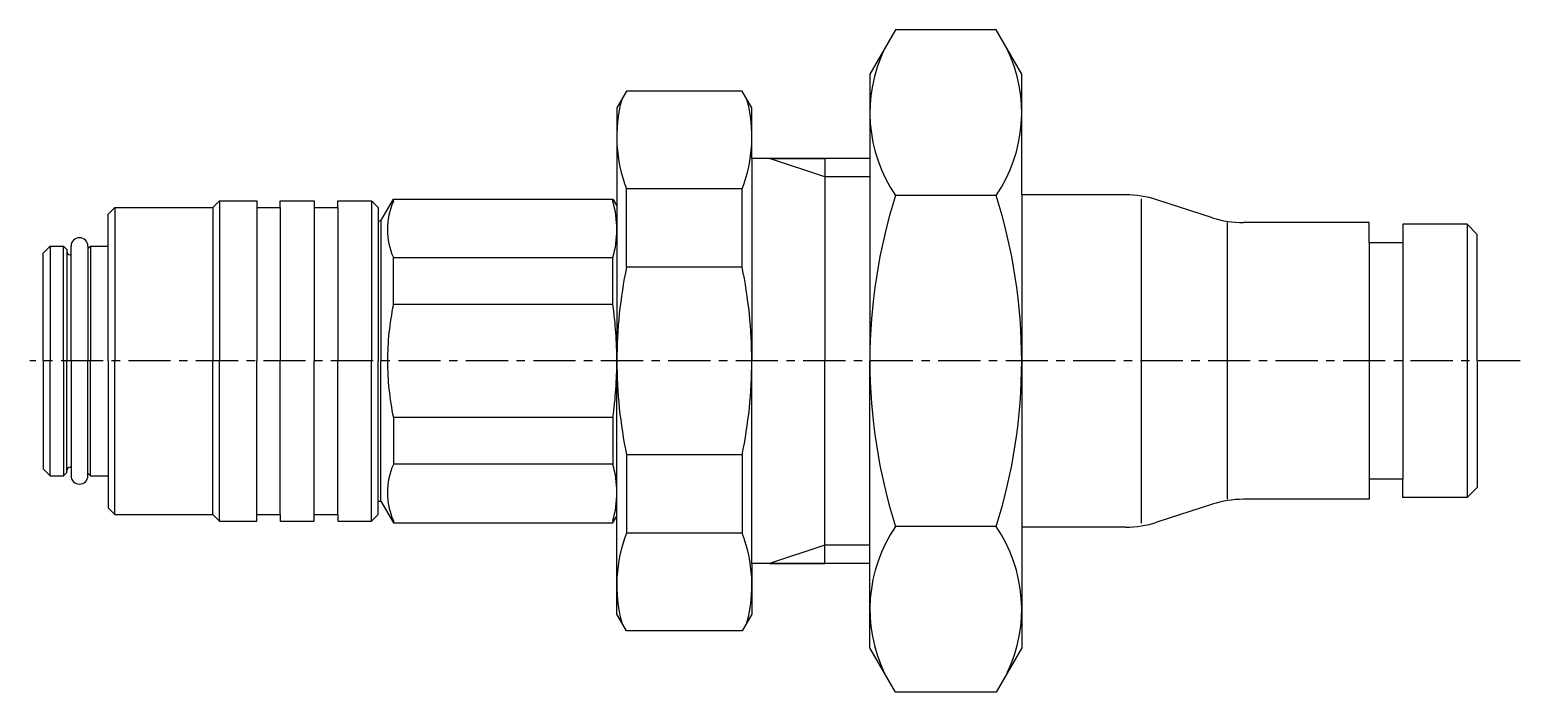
# Model space of a CAD drawing. Extents: x -9.2 to 41.5, y 206.8 to 261.
# Drawn here: x -2.65 to 41.52, y 241.38 to 261.01 of the extents above; entities outside this region: 2.
import ezdxf

# ---------------------------------------------------------------- set-up
doc = ezdxf.new("R2010")
doc.units = 0
doc.linetypes.add('CENTER', pattern=[2, 1.25, -0.25, 0.25, -0.25])
doc.layers.get('0').update_dxf_attribs({"linetype": 'CONTINUOUS'})
doc.layers.add('CENTER', color=1, linetype='CENTER')

msp = doc.modelspace()

# ---------------------------------------------------------------- linework, layer by layer
at = {"color": 7, "linetype": 'CONTINUOUS'}
for p, q in [((18.749, 257.195), (18.749, 251.195)), ((20.912, 257.195), (20.912, 251.195)), ((22.249, 257.195), (22.249, 251.195)), ((18.46, 256.298), (15.038, 256.298)), ((15.038, 253.978), (15.038, 256.298)), ((18.46, 253.978), (18.46, 256.298)), ((2.974, 255.945), (2.974, 251.195)), ((7.474, 255.945), (7.474, 251.195)), ((8.124, 255.927), (8.124, 255.995)), ((14.634, 255.927), (14.634, 255.995)), ((25.99, 256.102), (23.008, 256.102)), ((26.749, 256.12), (26.749, 246.27)), ((30.299, 246.386), (30.299, 255.998)), ((32.399, 255.44), (30.749, 255.974)), ((-0.126, 255.745), (-0.126, 251.195)), ((2.774, 255.745), (2.774, 251.195)), ((4.074, 255.745), (4.074, 251.195)), ((4.774, 255.745), (4.774, 251.195)), ((5.774, 255.745), (5.774, 251.195)), ((6.474, 255.745), (6.474, 251.195)), ((7.749, 255.345), (7.749, 251.195)), ((32.849, 247.095), (32.849, 255.295)), ((39.949, 255.245), (39.949, 247.145)), ((-2.051, 254.595), (-2.051, 251.195)), ((-1.651, 251.195), (-1.651, 254.595)), ((-1.551, 254.495), (-1.551, 251.195)), ((-1.43, 251.195), (-1.43, 254.595)), ((-0.93, 254.595), (-0.93, 251.195)), ((-0.851, 254.595), (-0.851, 251.195)), ((37.049, 254.695), (37.049, 247.695)), ((38.049, 254.695), (38.049, 247.695)), ((-1.451, 254.345), (-1.43, 254.345)), ((14.634, 254.256), (8.124, 254.256)), ((8.124, 252.865), (8.124, 254.256)), ((14.634, 252.865), (14.634, 254.256)), ((18.46, 253.978), (15.038, 253.978)), ((14.634, 252.865), (8.124, 252.865)), ((-2.051, 247.795), (-2.051, 251.195)), ((-1.651, 251.195), (-1.651, 247.795)), ((-1.551, 247.895), (-1.551, 251.195)), ((-1.43, 251.195), (-1.43, 247.795)), ((-0.93, 247.795), (-0.93, 251.195)), ((-0.851, 247.795), (-0.851, 251.195)), ((-0.126, 246.645), (-0.126, 251.195)), ((2.774, 246.645), (2.774, 251.195)), ((2.974, 246.445), (2.974, 251.195)), ((4.074, 246.645), (4.074, 251.195)), ((4.774, 246.645), (4.774, 251.195)), ((5.774, 246.645), (5.774, 251.195)), ((6.474, 246.645), (6.474, 251.195)), ((7.474, 246.445), (7.474, 251.195)), ((7.749, 247.045), (7.749, 251.195)), ((18.749, 245.195), (18.749, 251.195)), ((20.912, 245.195), (20.912, 251.195)), ((22.249, 245.195), (22.249, 251.195)), ((14.634, 249.524), (8.124, 249.524)), ((8.124, 249.524), (8.124, 248.133)), ((14.634, 249.524), (14.634, 248.133)), ((18.46, 248.411), (15.038, 248.411)), ((15.038, 248.411), (15.038, 246.091)), ((18.46, 248.411), (18.46, 246.091)), ((-1.451, 248.045), (-1.43, 248.045)), ((14.634, 248.133), (8.124, 248.133)), ((32.399, 246.949), (30.749, 246.415)), ((8.124, 246.462), (8.124, 246.395)), ((14.634, 246.462), (14.634, 246.395)), ((18.46, 246.091), (15.038, 246.091)), ((25.99, 246.287), (23.008, 246.287))]:
    msp.add_line(p, q, dxfattribs=at)
for points in [[(29.826, 256.12), (26.749, 256.12), (26.749, 259.695), (25.99, 261.009), (23.008, 261.009), (22.249, 259.695), (22.249, 257.195), (18.749, 257.195), (18.749, 258.695), (18.46, 259.195), (15.038, 259.195), (14.749, 258.695), (14.749, 254.695)], [(22.249, 256.653), (20.912, 256.653), (19.278, 257.195), (20.912, 257.195)], [(-0.326, 251.195), (-0.326, 255.545), (-0.126, 255.745), (2.774, 255.745), (2.974, 255.945), (4.074, 255.945), (4.074, 255.745), (4.774, 255.745), (4.774, 255.945), (5.774, 255.945), (5.774, 255.745), (6.474, 255.745), (6.474, 255.945), (7.474, 255.945), (7.674, 255.745), (7.674, 251.195)], [(7.674, 255.345), (7.749, 255.345), (8.124, 255.995), (14.634, 255.995), (14.749, 255.795), (14.749, 251.195)], [(40.249, 251.195), (40.249, 254.945), (39.949, 255.245), (38.049, 255.245), (38.049, 254.695), (37.049, 254.695), (37.049, 255.295), (33.322, 255.295)], [(-2.251, 251.195), (-2.251, 254.395), (-2.051, 254.595), (-1.651, 254.595), (-1.551, 254.495), (-1.551, 254.445)], [(-0.93, 254.515), (-0.851, 254.595), (-0.326, 254.595)], [(-2.251, 251.195), (-2.251, 247.995), (-2.051, 247.795), (-1.651, 247.795), (-1.551, 247.895), (-1.551, 247.945)], [(-0.326, 251.195), (-0.326, 246.845), (-0.126, 246.645), (2.774, 246.645), (2.974, 246.445), (4.074, 246.445), (4.074, 246.645), (4.774, 246.645), (4.774, 246.445), (5.774, 246.445), (5.774, 246.645), (6.474, 246.645), (6.474, 246.445), (7.474, 246.445), (7.674, 246.645), (7.674, 251.195)], [(7.674, 247.045), (7.749, 247.045), (8.124, 246.395), (14.634, 246.395), (14.749, 246.595), (14.749, 251.195)], [(40.249, 251.195), (40.249, 247.445), (39.949, 247.145), (38.049, 247.145), (38.049, 247.695), (37.049, 247.695), (37.049, 247.095), (33.322, 247.095)], [(-0.93, 247.874), (-0.851, 247.795), (-0.326, 247.795)], [(29.826, 246.27), (26.749, 246.27), (26.749, 242.695), (25.99, 241.38), (23.008, 241.38), (22.249, 242.695), (22.249, 245.195), (18.749, 245.195), (18.749, 243.695), (18.46, 243.195), (15.038, 243.195), (14.749, 243.695), (14.749, 247.695)], [(22.249, 245.736), (20.912, 245.736), (19.278, 245.195), (20.912, 245.195)]]:
    msp.add_lwpolyline(points, dxfattribs=at)
for centre, radius, start, end in [((26.594, 258.556), 4.345, 154.3844, 214.3842), ((22.404, 258.556), 4.345, 325.6158, 25.6157), ((18.972, 257.84), 4.226, 164.8432, 201.3997), ((14.526, 257.84), 4.226, 338.6003, 15.1568), ((10.051, 255.092), 2.1, 156.567, 203.433), ((11.671, 255.092), 3.078, 344.2564, 15.7436), ((38.49, 251.195), 16.241, 162.4121, 180), ((10.508, 251.195), 16.241, 360, 17.5879), ((29.826, 253.12), 3, 72.0721, 90), ((33.322, 258.295), 3, 252.0721, 270), ((-1.18, 254.595), 0.25, 0, 180), ((-1.451, 254.445), 0.1, 180, 270), ((28.317, 251.195), 13.568, 168.1597, 180), ((5.181, 251.195), 13.568, 0, 11.8403), ((16.092, 251.195), 8.141, 168.1597, 180), ((2.61, 251.195), 12.139, 360, 7.9091), ((16.092, 251.195), 8.141, 180, 191.8403), ((2.61, 251.195), 12.139, 352.0909, 360), ((28.317, 251.195), 13.568, 180, 191.8403), ((5.181, 251.195), 13.568, 348.1597, 360), ((38.49, 251.195), 16.241, 180, 197.5879), ((10.508, 251.195), 16.241, 342.4121, 0), ((-1.451, 247.945), 0.1, 90, 180), ((10.051, 247.297), 2.1, 156.567, 203.433), ((11.671, 247.297), 3.078, 344.2564, 15.7436), ((-1.18, 247.795), 0.25, 180, 360), ((33.322, 244.095), 3, 90, 107.9279), ((18.972, 244.549), 4.226, 158.6003, 195.1568), ((14.526, 244.549), 4.226, 344.8432, 21.3997), ((26.594, 243.833), 4.345, 145.6158, 205.6155), ((22.404, 243.833), 4.345, 334.3843, 34.3842), ((29.826, 249.27), 3, 270, 287.9279)]:
    msp.add_arc(centre, radius, start, end, dxfattribs=at)
at = {"layer": 'CENTER', "color": 1, "linetype": 'CENTER'}
msp.add_line((41.524, 251.195), (-2.651, 251.195), dxfattribs=at)

# ---------------------------------------------------------------- texts
at = {"color": 7, "linetype": 'CONTINUOUS'}
for s, p in [('MCSCBS4', (-9.499, 211.024)), ('MCSCBS04', (-9.499, 206.857))]:
    msp.add_text(s, height=2.5, dxfattribs=at).set_placement(p)

doc.saveas('drawing.dxf')
